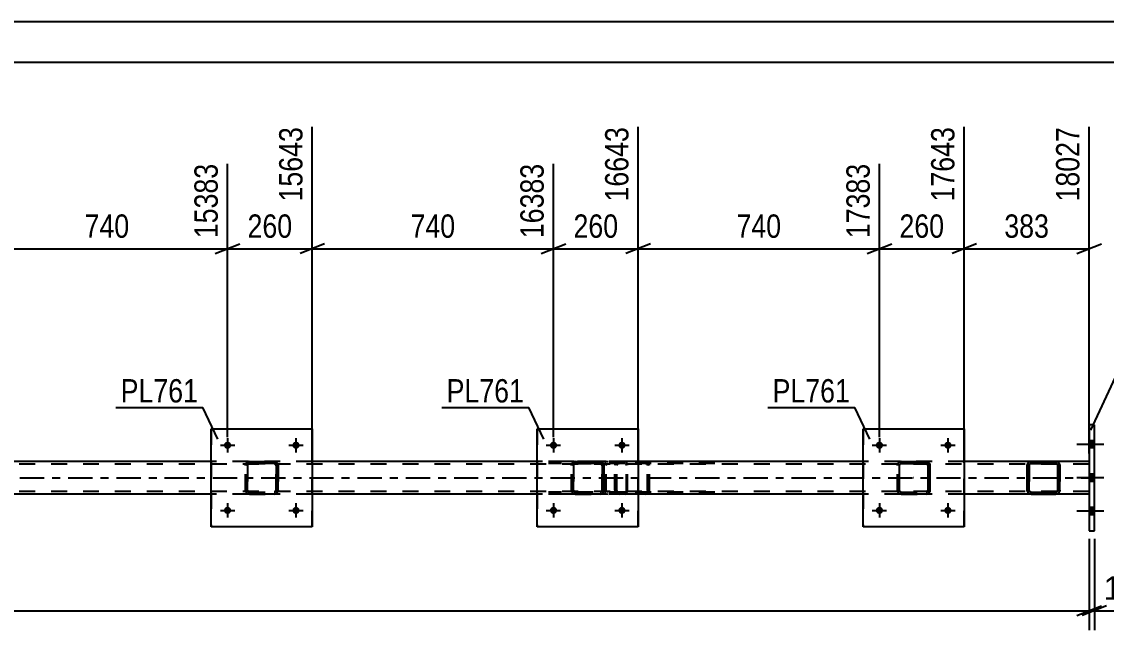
# Model space of a CAD drawing. Header units: millimetres. Extents: x 0 to 841, y 0 to 594.
# Drawn here: x 633.5 to 766.6, y 519.3 to 594 of the extents above; entities that cross this region are included whole.
import ezdxf

# ---------------------------------------------------------------- set-up
doc = ezdxf.new("R2010")
doc.units = ezdxf.units.MM
doc.linetypes.add('DXK_LINE_DOT2', pattern=[3.9198, 1.9599, -1.9599])
doc.linetypes.add('DXK_LINE_DOT3', pattern=[5.9187, 2.979, -0.9799, 0.9799, -0.9799])
doc.styles.add('Arial', font='ARIAL.TTF', dxfattribs={"height": 0.2})
doc.styles.add('Arial Narrow', font='ARIALN.TTF', dxfattribs={"height": 0.2})

# ---------------------------------------------------------------- blocks, each defined once
blk = doc.blocks.new('Unknown-318465150-1115')
at = {"color": 5, "linetype": 'Continuous'}
for p, q in [((841, 594), (0, 594)), ((836, 589), (5, 589))]:
    blk.add_line(p, q, dxfattribs=at)
blk = doc.blocks.new('Part-318465150-6180 - 6029')
at = {"color": 2, "linetype": 'Continuous'}
for p, q in [((696.75, 532.03), (696.75, 544.03)), ((696.75, 544.03), (696.75, 544.03)), ((696.75, 544.03), (709.15, 544.03)), ((709.15, 544.03), (709.15, 532.03)), ((696.75, 532.03), (696.75, 532.03)), ((709.15, 532.03), (696.75, 532.03))]:
    blk.add_line(p, q, dxfattribs=at)
at = {"color": 7, "linetype": 'DXK_LINE_DOT2'}
for p, q in [((696.75, 544.03), (696.75, 532.03)), ((696.75, 544.03), (696.75, 544.03)), ((709.15, 532.03), (709.15, 544.03)), ((696.75, 532.03), (696.75, 532.03))]:
    blk.add_line(p, q, dxfattribs=at)
blk = doc.blocks.new('Part-318465150-6181 - 6029')
at = {"color": 7, "linetype": 'DXK_LINE_DOT2'}
for p, q in [((700.95, 539.56), (700.99, 539.74)), ((700.99, 539.74), (700.95, 539.55)), ((700.95, 539.56), (700.95, 539.55)), ((700.95, 536.52), (700.95, 539.56)), ((700.95, 536.51), (700.95, 539.55)), ((701.19, 539.55), (701.21, 539.65)), ((701.21, 539.65), (701.19, 539.56)), ((701.19, 539.55), (701.19, 539.56)), ((701.19, 539.56), (701.19, 536.52)), ((701.19, 536.51), (701.19, 539.55)), ((701.26, 539.73), (701.21, 539.65)), ((701.21, 539.65), (701.26, 539.72)), ((701.25, 540), (701.43, 540.04)), ((701.43, 540.03), (701.25, 540)), ((701.26, 539.72), (701.34, 539.78)), ((701.34, 539.78), (701.26, 539.73)), ((701.43, 539.8), (701.34, 539.78)), ((701.34, 539.78), (701.43, 539.79)), ((701.43, 540.03), (701.43, 540.04)), ((701.43, 540.04), (704.47, 540.04)), ((701.43, 540.03), (704.47, 540.03)), ((701.43, 539.8), (701.43, 539.79)), ((704.47, 539.8), (701.43, 539.8)), ((701.43, 539.79), (704.47, 539.79)), ((704.47, 540.04), (704.47, 540.03)), ((704.47, 540.04), (704.65, 540)), ((704.66, 540), (704.47, 540.03)), ((704.47, 539.79), (704.47, 539.8)), ((704.56, 539.78), (704.47, 539.8)), ((704.47, 539.79), (704.57, 539.78)), ((704.56, 539.78), (704.57, 539.78)), ((704.64, 539.73), (704.56, 539.78)), ((704.57, 539.78), (704.64, 539.72)), ((704.69, 539.65), (704.64, 539.73)), ((704.64, 539.72), (704.7, 539.65)), ((704.71, 539.56), (704.69, 539.65)), ((704.7, 539.65), (704.71, 539.55)), ((704.71, 539.55), (704.71, 539.56)), ((704.71, 539.56), (704.71, 536.52)), ((704.71, 536.51), (704.71, 539.55)), ((704.91, 539.74), (704.95, 539.56)), ((704.95, 539.55), (704.92, 539.74)), ((704.95, 539.55), (704.95, 539.56)), ((704.95, 539.56), (704.95, 536.52)), ((704.95, 536.51), (704.95, 539.55)), ((700.95, 536.51), (700.95, 536.52)), ((700.99, 536.33), (700.95, 536.52)), ((700.95, 536.51), (700.99, 536.33)), ((701.19, 536.52), (701.19, 536.51)), ((701.19, 536.52), (701.21, 536.42)), ((701.21, 536.42), (701.19, 536.51)), ((701.26, 536.34), (701.21, 536.42)), ((701.21, 536.42), (701.26, 536.35)), ((704.7, 536.42), (704.64, 536.34)), ((704.64, 536.35), (704.69, 536.42)), ((704.69, 536.42), (704.71, 536.52)), ((704.71, 536.51), (704.7, 536.42)), ((704.71, 536.52), (704.71, 536.51)), ((704.95, 536.52), (704.91, 536.33)), ((704.92, 536.33), (704.95, 536.51)), ((704.95, 536.52), (704.95, 536.51)), ((701.25, 536.07), (701.25, 536.07)), ((701.43, 536.04), (701.25, 536.07)), ((701.25, 536.07), (701.43, 536.03)), ((701.26, 536.35), (701.34, 536.29)), ((701.34, 536.29), (701.26, 536.34)), ((701.43, 536.27), (701.34, 536.29)), ((701.34, 536.29), (701.43, 536.28)), ((701.43, 536.27), (701.43, 536.28)), ((701.43, 536.28), (704.47, 536.28)), ((701.43, 536.27), (704.47, 536.27)), ((701.43, 536.03), (701.43, 536.04)), ((701.43, 536.04), (704.47, 536.04)), ((701.43, 536.03), (704.47, 536.03)), ((704.57, 536.29), (704.47, 536.27)), ((704.47, 536.28), (704.56, 536.29)), ((704.47, 536.28), (704.47, 536.27)), ((704.65, 536.07), (704.47, 536.04)), ((704.47, 536.03), (704.66, 536.07)), ((704.47, 536.04), (704.47, 536.03)), ((704.56, 536.29), (704.64, 536.35)), ((704.64, 536.34), (704.57, 536.29))]:
    blk.add_line(p, q, dxfattribs=at)
at = {"color": 7, "linetype": 'DXK_LINE_DOT3'}
blk.add_line((702.96, 538.03), (702.95, 538.04), dxfattribs=at)
at = {"color": 7, "linetype": 'DXK_LINE_DOT2'}
for centre, start, end in [((701.43, 539.56), 112.5, 157.5), ((701.43, 539.55), 112.5, 157.5), ((704.47, 539.56), 22.5, 67.5), ((704.47, 539.55), 22.5, 67.5), ((701.43, 536.52), 202.5, 247.5), ((701.43, 536.51), 202.5, 247.5), ((704.47, 536.52), 292.5, 337.5), ((704.47, 536.51), 292.5, 337.5)]:
    blk.add_arc(centre, 0.48, start, end, dxfattribs=at)
blk = doc.blocks.new('Part-318465150-6032 - 6029')
at = {"color": 7, "linetype": 'DXK_LINE_DOT2'}
for p, q in [((706.32, 539.74), (706.28, 539.56)), ((706.28, 536.52), (706.28, 539.56)), ((706.54, 539.56), (706.56, 539.65)), ((706.54, 536.52), (706.54, 539.56)), ((706.56, 539.65), (706.61, 539.73)), ((706.8, 540.04), (706.6, 540)), ((706.61, 539.73), (706.7, 539.78)), ((706.7, 539.78), (706.8, 539.8)), ((718.57, 540.04), (706.8, 540.04)), ((718.57, 539.8), (706.8, 539.8)), ((710.23, 540), (710.03, 540.04)), ((710.03, 539.8), (710.13, 539.78)), ((710.13, 539.78), (710.21, 539.73)), ((710.21, 539.73), (710.27, 539.65)), ((710.27, 539.65), (710.29, 539.56)), ((710.29, 536.52), (710.29, 539.56)), ((710.51, 539.69), (710.5, 539.74)), ((710.54, 539.56), (710.51, 539.69)), ((710.54, 536.52), (710.54, 539.56)), ((706.28, 536.52), (706.29, 536.48)), ((706.29, 536.48), (706.32, 536.33)), ((706.56, 536.42), (706.54, 536.52)), ((706.61, 536.35), (706.56, 536.42)), ((710.27, 536.42), (710.21, 536.35)), ((710.29, 536.52), (710.27, 536.42)), ((710.51, 536.38), (710.53, 536.48)), ((710.53, 536.48), (710.54, 536.52)), ((706.6, 536.07), (706.8, 536.04)), ((706.7, 536.29), (706.61, 536.35)), ((706.8, 536.28), (706.7, 536.29)), ((718.57, 536.28), (706.8, 536.28)), ((718.57, 536.04), (706.8, 536.04)), ((710.13, 536.29), (710.03, 536.28)), ((710.03, 536.04), (710.23, 536.07)), ((710.21, 536.35), (710.13, 536.29)), ((710.5, 536.33), (710.51, 536.38))]:
    blk.add_line(p, q, dxfattribs=at)
for centre, start, end in [((706.78, 539.53), 110.7583, 155.68), ((710.05, 539.53), 24.32, 69.2417), ((706.78, 536.54), 204.32, 249.2417), ((710.05, 536.54), 290.7583, 335.68)]:
    blk.add_arc(centre, 0.496, start, end, dxfattribs=at)
blk = doc.blocks.new('Part-318465150-6038 - 6029')
at = {"color": 7, "linetype": 'DXK_LINE_DOT2'}
for p, q in [((707.56, 540.04), (698.16, 540.04)), ((707.56, 539.8), (698.16, 539.8)), ((705, 539.74), (704.97, 539.56)), ((704.97, 536.52), (704.97, 539.56)), ((705.22, 539.56), (705.24, 539.65)), ((705.22, 536.52), (705.22, 539.56)), ((705.24, 539.65), (705.29, 539.73)), ((705.47, 540.04), (705.28, 540)), ((705.29, 539.73), (705.37, 539.78)), ((705.37, 539.78), (705.47, 539.8)), ((706.28, 539.8), (706.28, 540.04)), ((707.66, 540), (707.56, 540.04)), ((707.56, 539.8), (707.61, 539.78)), ((707.61, 539.78), (707.66, 539.73)), ((707.75, 539.9), (707.66, 540)), ((707.66, 539.73), (707.69, 539.65)), ((707.69, 539.65), (707.7, 539.56)), ((707.7, 536.52), (707.7, 539.56)), ((707.81, 539.74), (707.75, 539.9)), ((707.83, 539.56), (707.81, 539.74)), ((707.83, 536.52), (707.83, 539.56)), ((704.97, 536.52), (704.97, 536.48)), ((704.97, 536.48), (705, 536.33)), ((705.24, 536.42), (705.22, 536.52)), ((705.29, 536.35), (705.24, 536.42)), ((707.69, 536.42), (707.66, 536.35)), ((707.7, 536.52), (707.69, 536.42)), ((707.81, 536.33), (707.83, 536.52)), ((707.56, 536.28), (698.16, 536.28)), ((707.56, 536.04), (698.16, 536.04)), ((705.28, 536.07), (705.47, 536.04)), ((705.37, 536.29), (705.29, 536.35)), ((705.47, 536.28), (705.37, 536.29)), ((706.28, 536.04), (706.28, 536.28)), ((707.61, 536.29), (707.56, 536.28)), ((707.56, 536.04), (707.66, 536.07)), ((707.66, 536.35), (707.61, 536.29)), ((707.66, 536.07), (707.75, 536.18)), ((707.75, 536.18), (707.81, 536.33))]:
    blk.add_line(p, q, dxfattribs=at)
for centre, start, end in [((705.45, 539.54), 111.1941, 156.1506), ((705.45, 536.53), 203.8494, 248.8059)]:
    blk.add_arc(centre, 0.492, start, end, dxfattribs=at)
blk = doc.blocks.new('Bolt-318465150-6265 - 6029')
at = {"linetype": 'Continuous'}
for points in [[(698.31, 534.04), (698.32, 534.13), (698.35, 534.21), (698.4, 534.29), (698.46, 534.36), (698.53, 534.42), (698.62, 534.45), (698.71, 534.47), (698.8, 534.47), (698.89, 534.45), (698.97, 534.42), (699.05, 534.36), (699.11, 534.29), (699.16, 534.21), (699.18, 534.13), (699.19, 534.04), (699.18, 533.94), (699.16, 533.86), (699.11, 533.78), (699.05, 533.71), (698.97, 533.65), (698.89, 533.62), (698.8, 533.6), (698.71, 533.6), (698.62, 533.62), (698.53, 533.65), (698.46, 533.71), (698.4, 533.78), (698.35, 533.86), (698.32, 533.94)], [(706.71, 534.04), (706.72, 534.13), (706.75, 534.21), (706.8, 534.29), (706.86, 534.36), (706.93, 534.42), (707.02, 534.45), (707.11, 534.47), (707.2, 534.47), (707.29, 534.45), (707.37, 534.42), (707.45, 534.36), (707.51, 534.29), (707.56, 534.21), (707.58, 534.13), (707.59, 534.04), (707.58, 533.94), (707.56, 533.86), (707.51, 533.78), (707.45, 533.71), (707.37, 533.65), (707.29, 533.62), (707.2, 533.6), (707.11, 533.6), (707.02, 533.62), (706.93, 533.65), (706.86, 533.71), (706.8, 533.78), (706.75, 533.86), (706.72, 533.94)]]:
    blk.add_hatch(color=1, dxfattribs=at).paths.add_polyline_path(points)
at = {"color": 1, "linetype": 'Continuous'}
for p, q in [((697.87, 534.04), (699.63, 534.04)), ((698.75, 534.92), (698.75, 533.16)), ((706.27, 534.04), (708.03, 534.04)), ((707.15, 534.92), (707.15, 533.16))]:
    blk.add_line(p, q, dxfattribs=at)
blk = doc.blocks.new('Part-318465150-6048 - 6029')
at = {"color": 2, "linetype": 'Continuous'}
for p, q in [((765.13, 544.54), (764.49, 544.54)), ((764.49, 544.54), (764.49, 531.54)), ((765.13, 531.54), (765.13, 544.54)), ((764.49, 531.54), (765.13, 531.54))]:
    blk.add_line(p, q, dxfattribs=at)
blk = doc.blocks.new('Part-318465150-6174 - 6029')
at = {"color": 2, "linetype": 'Continuous'}
for p, q in [((736.76, 532.03), (736.76, 544.03)), ((736.76, 544.03), (736.76, 544.03)), ((736.76, 544.03), (749.16, 544.03)), ((749.16, 544.03), (749.16, 532.03)), ((736.76, 532.03), (736.76, 532.03)), ((749.16, 532.03), (736.76, 532.03))]:
    blk.add_line(p, q, dxfattribs=at)
at = {"color": 7, "linetype": 'DXK_LINE_DOT2'}
for p, q in [((736.76, 544.03), (736.76, 532.03)), ((736.76, 544.03), (736.76, 544.03)), ((749.16, 532.03), (749.16, 544.03)), ((736.76, 532.03), (736.76, 532.03))]:
    blk.add_line(p, q, dxfattribs=at)
blk = doc.blocks.new('Part-318465150-6175 - 6029')
at = {"color": 7, "linetype": 'DXK_LINE_DOT2'}
for p, q in [((740.95, 539.56), (740.99, 539.74)), ((740.95, 539.56), (740.96, 539.55)), ((740.95, 536.52), (740.95, 539.56)), ((740.99, 539.74), (740.96, 539.55)), ((740.96, 536.51), (740.96, 539.55)), ((741.21, 539.65), (741.19, 539.56)), ((741.2, 539.55), (741.19, 539.56)), ((741.19, 539.56), (741.19, 536.52)), ((741.2, 539.55), (741.22, 539.65)), ((741.2, 536.51), (741.2, 539.55)), ((741.26, 539.73), (741.21, 539.65)), ((741.22, 539.65), (741.27, 539.72)), ((741.25, 540), (741.43, 540.04)), ((741.44, 540.03), (741.25, 540)), ((741.34, 539.78), (741.26, 539.73)), ((741.27, 539.72), (741.34, 539.78)), ((741.43, 539.8), (741.34, 539.78)), ((741.34, 539.78), (741.44, 539.79)), ((741.44, 540.03), (741.43, 540.04)), ((741.43, 540.04), (744.47, 540.04)), ((741.43, 539.8), (741.44, 539.79)), ((744.47, 539.8), (741.43, 539.8)), ((741.44, 540.03), (744.48, 540.03)), ((741.44, 539.79), (744.48, 539.79)), ((744.47, 540.04), (744.48, 540.03)), ((744.47, 540.04), (744.66, 540)), ((744.48, 539.79), (744.47, 539.8)), ((744.56, 539.78), (744.47, 539.8)), ((744.66, 540), (744.48, 540.03)), ((744.48, 539.79), (744.57, 539.78)), ((744.56, 539.78), (744.57, 539.78)), ((744.64, 539.73), (744.56, 539.78)), ((744.57, 539.78), (744.65, 539.72)), ((744.69, 539.65), (744.64, 539.73)), ((744.65, 539.72), (744.7, 539.65)), ((744.71, 539.56), (744.69, 539.65)), ((744.7, 539.65), (744.72, 539.55)), ((744.72, 539.55), (744.71, 539.56)), ((744.71, 539.56), (744.71, 536.52)), ((744.72, 536.51), (744.72, 539.55)), ((744.92, 539.74), (744.95, 539.56)), ((744.96, 539.55), (744.92, 539.74)), ((744.96, 539.55), (744.95, 539.56)), ((744.95, 539.56), (744.95, 536.52)), ((744.96, 536.51), (744.96, 539.55)), ((740.96, 536.51), (740.95, 536.52)), ((740.99, 536.33), (740.95, 536.52)), ((740.96, 536.51), (740.99, 536.33)), ((741.19, 536.52), (741.2, 536.51)), ((741.19, 536.52), (741.21, 536.42)), ((741.22, 536.42), (741.2, 536.51)), ((741.21, 536.42), (741.26, 536.35)), ((741.27, 536.34), (741.22, 536.42)), ((744.64, 536.35), (744.69, 536.42)), ((744.7, 536.42), (744.65, 536.34)), ((744.69, 536.42), (744.71, 536.52)), ((744.72, 536.51), (744.7, 536.42)), ((744.71, 536.52), (744.72, 536.51)), ((744.95, 536.52), (744.92, 536.33)), ((744.92, 536.33), (744.96, 536.51)), ((744.95, 536.52), (744.96, 536.51)), ((741.25, 536.07), (741.25, 536.07)), ((741.43, 536.04), (741.25, 536.07)), ((741.25, 536.07), (741.44, 536.03)), ((741.26, 536.35), (741.34, 536.29)), ((741.34, 536.29), (741.27, 536.34)), ((741.44, 536.27), (741.34, 536.29)), ((741.34, 536.29), (741.43, 536.28)), ((741.44, 536.27), (741.43, 536.28)), ((741.43, 536.28), (744.47, 536.28)), ((741.44, 536.03), (741.43, 536.04)), ((741.43, 536.04), (744.47, 536.04)), ((741.44, 536.27), (744.48, 536.27)), ((741.44, 536.03), (744.48, 536.03)), ((744.47, 536.28), (744.56, 536.29)), ((744.47, 536.28), (744.48, 536.27)), ((744.66, 536.07), (744.47, 536.04)), ((744.47, 536.04), (744.48, 536.03)), ((744.57, 536.29), (744.48, 536.27)), ((744.48, 536.03), (744.66, 536.07)), ((744.56, 536.29), (744.64, 536.35)), ((744.65, 536.34), (744.57, 536.29))]:
    blk.add_line(p, q, dxfattribs=at)
at = {"color": 7, "linetype": 'DXK_LINE_DOT3'}
blk.add_line((742.96, 538.03), (742.95, 538.04), dxfattribs=at)
at = {"color": 7, "linetype": 'DXK_LINE_DOT2'}
for centre, start, end in [((741.43, 539.56), 112.5, 157.5), ((741.44, 539.55), 112.5, 157.5), ((744.47, 539.56), 22.5, 67.5), ((744.48, 539.55), 22.5, 67.5), ((741.43, 536.52), 202.5, 247.5), ((741.44, 536.51), 202.5, 247.5), ((744.47, 536.52), 292.5, 337.5), ((744.48, 536.51), 292.5, 337.5)]:
    blk.add_arc(centre, 0.48, start, end, dxfattribs=at)
blk = doc.blocks.new('Part-318465150-6186 - 6029')
at = {"color": 2, "linetype": 'Continuous'}
for p, q in [((656.75, 532.03), (656.75, 544.03)), ((656.75, 544.03), (656.75, 544.03)), ((656.75, 544.03), (669.15, 544.03)), ((669.15, 544.03), (669.15, 532.03)), ((656.75, 532.03), (656.75, 532.03)), ((669.15, 532.03), (656.75, 532.03))]:
    blk.add_line(p, q, dxfattribs=at)
at = {"color": 7, "linetype": 'DXK_LINE_DOT2'}
for p, q in [((656.75, 544.03), (656.75, 532.03)), ((656.75, 544.03), (656.75, 544.03)), ((669.15, 532.03), (669.15, 544.03)), ((656.75, 532.03), (656.75, 532.03))]:
    blk.add_line(p, q, dxfattribs=at)
blk = doc.blocks.new('Part-318465150-6187 - 6029')
at = {"color": 7, "linetype": 'DXK_LINE_DOT2'}
for p, q in [((660.95, 539.56), (660.99, 539.74)), ((660.99, 539.74), (660.95, 539.55)), ((660.95, 539.56), (660.95, 539.55)), ((660.95, 536.52), (660.95, 539.56)), ((660.95, 536.51), (660.95, 539.55)), ((661.19, 539.55), (661.21, 539.65)), ((661.21, 539.65), (661.19, 539.56)), ((661.19, 539.55), (661.19, 539.56)), ((661.19, 539.56), (661.19, 536.52)), ((661.19, 536.51), (661.19, 539.55)), ((661.26, 539.73), (661.21, 539.65)), ((661.21, 539.65), (661.26, 539.72)), ((661.25, 540), (661.43, 540.04)), ((661.43, 540.03), (661.25, 540)), ((661.26, 539.72), (661.34, 539.78)), ((661.34, 539.78), (661.26, 539.73)), ((661.43, 539.8), (661.34, 539.78)), ((661.34, 539.78), (661.43, 539.79)), ((661.43, 540.03), (661.43, 540.04)), ((661.43, 540.04), (664.47, 540.04)), ((661.43, 540.03), (664.47, 540.03)), ((661.43, 539.8), (661.43, 539.79)), ((664.47, 539.8), (661.43, 539.8)), ((661.43, 539.79), (664.47, 539.79)), ((664.47, 540.04), (664.47, 540.03)), ((664.47, 540.04), (664.65, 540)), ((664.66, 540), (664.47, 540.03)), ((664.47, 539.79), (664.47, 539.8)), ((664.56, 539.78), (664.47, 539.8)), ((664.47, 539.79), (664.57, 539.78)), ((664.56, 539.78), (664.57, 539.78)), ((664.64, 539.73), (664.56, 539.78)), ((664.57, 539.78), (664.64, 539.72)), ((664.69, 539.65), (664.64, 539.73)), ((664.64, 539.72), (664.7, 539.65)), ((664.71, 539.56), (664.69, 539.65)), ((664.7, 539.65), (664.71, 539.55)), ((664.71, 539.55), (664.71, 539.56)), ((664.71, 539.56), (664.71, 536.52)), ((664.71, 536.51), (664.71, 539.55)), ((664.91, 539.74), (664.95, 539.56)), ((664.95, 539.55), (664.92, 539.74)), ((664.95, 539.55), (664.95, 539.56)), ((664.95, 539.56), (664.95, 536.52)), ((664.95, 536.51), (664.95, 539.55)), ((660.95, 536.51), (660.95, 536.52)), ((660.99, 536.33), (660.95, 536.52)), ((660.95, 536.51), (660.99, 536.33)), ((661.19, 536.52), (661.19, 536.51)), ((661.19, 536.52), (661.21, 536.42)), ((661.21, 536.42), (661.19, 536.51)), ((661.26, 536.34), (661.21, 536.42)), ((661.21, 536.42), (661.26, 536.35)), ((664.7, 536.42), (664.64, 536.34)), ((664.64, 536.35), (664.69, 536.42)), ((664.69, 536.42), (664.71, 536.52)), ((664.71, 536.51), (664.7, 536.42)), ((664.71, 536.52), (664.71, 536.51)), ((664.95, 536.52), (664.91, 536.33)), ((664.92, 536.33), (664.95, 536.51)), ((664.95, 536.52), (664.95, 536.51)), ((661.25, 536.07), (661.25, 536.07)), ((661.43, 536.04), (661.25, 536.07)), ((661.25, 536.07), (661.43, 536.03)), ((661.26, 536.35), (661.34, 536.29)), ((661.34, 536.29), (661.26, 536.34)), ((661.43, 536.27), (661.34, 536.29)), ((661.34, 536.29), (661.43, 536.28)), ((661.43, 536.27), (661.43, 536.28)), ((661.43, 536.28), (664.47, 536.28)), ((661.43, 536.27), (664.47, 536.27)), ((661.43, 536.03), (661.43, 536.04)), ((661.43, 536.04), (664.47, 536.04)), ((661.43, 536.03), (664.47, 536.03)), ((664.57, 536.29), (664.47, 536.27)), ((664.47, 536.28), (664.56, 536.29)), ((664.47, 536.28), (664.47, 536.27)), ((664.65, 536.07), (664.47, 536.04)), ((664.47, 536.03), (664.66, 536.07)), ((664.47, 536.04), (664.47, 536.03)), ((664.56, 536.29), (664.64, 536.35)), ((664.64, 536.34), (664.57, 536.29))]:
    blk.add_line(p, q, dxfattribs=at)
at = {"color": 7, "linetype": 'DXK_LINE_DOT3'}
blk.add_line((662.96, 538.03), (662.95, 538.04), dxfattribs=at)
at = {"color": 7, "linetype": 'DXK_LINE_DOT2'}
for centre, start, end in [((661.43, 539.56), 112.5, 157.5), ((661.43, 539.55), 112.5, 157.5), ((664.47, 539.56), 22.5, 67.5), ((664.47, 539.55), 22.5, 67.5), ((661.43, 536.52), 202.5, 247.5), ((661.43, 536.51), 202.5, 247.5), ((664.47, 536.52), 292.5, 337.5), ((664.47, 536.51), 292.5, 337.5)]:
    blk.add_arc(centre, 0.48, start, end, dxfattribs=at)
blk = doc.blocks.new('Part-318465150-6231 - 6029')
at = {"color": 7, "linetype": 'DXK_LINE_DOT2'}
for p, q in [((764.49, 539.72), (88.76, 539.72)), ((669.15, 540.04), (656.75, 540.04)), ((709.15, 540.04), (696.75, 540.04)), ((749.16, 540.04), (736.76, 540.04)), ((764.49, 540.04), (764.49, 536.04)), ((764.49, 536.36), (88.76, 536.36)), ((669.15, 536.04), (656.75, 536.04)), ((709.15, 536.04), (696.75, 536.04)), ((749.16, 536.04), (736.76, 536.04)), ((760.42, 536.04), (757.37, 536.04))]:
    blk.add_line(p, q, dxfattribs=at)
at = {"color": 2, "linetype": 'Continuous'}
for p, q in [((656.75, 540.04), (629.15, 540.04)), ((696.75, 540.04), (669.15, 540.04)), ((736.76, 540.04), (709.15, 540.04)), ((764.49, 540.04), (749.16, 540.04)), ((656.75, 536.04), (629.15, 536.04)), ((696.75, 536.04), (669.15, 536.04)), ((736.76, 536.04), (709.15, 536.04)), ((757.37, 536.04), (749.16, 536.04)), ((764.49, 536.04), (760.42, 536.04))]:
    blk.add_line(p, q, dxfattribs=at)
at = {"color": 7, "linetype": 'DXK_LINE_DOT3'}
blk.add_line((88.76, 538.04), (764.49, 538.04), dxfattribs=at)
blk = doc.blocks.new('Part-318465150-6234 - 6029')
at = {"color": 2, "linetype": 'Continuous'}
for p, q in [((756.89, 539.56), (756.92, 539.74)), ((756.93, 539.74), (756.89, 539.55)), ((756.89, 539.56), (756.89, 539.55)), ((756.89, 539.4), (756.89, 539.56)), ((756.89, 536.51), (756.89, 539.55)), ((756.89, 536.68), (756.89, 539.4)), ((757.13, 539.55), (757.15, 539.65)), ((757.13, 536.51), (757.13, 539.55)), ((757.15, 539.65), (757.2, 539.72)), ((757.18, 540), (757.37, 540.04)), ((757.37, 540.03), (757.19, 540)), ((757.2, 539.72), (757.28, 539.78)), ((757.28, 539.78), (757.37, 539.79)), ((757.37, 540.03), (757.37, 540.04)), ((757.37, 540.04), (760.41, 540.04)), ((757.37, 540.03), (760.41, 540.03)), ((757.37, 539.79), (760.41, 539.79)), ((760.41, 540.04), (760.41, 540.03)), ((760.41, 540.04), (760.41, 540.03)), ((760.59, 540), (760.41, 540.03)), ((760.41, 539.79), (760.5, 539.78)), ((760.5, 539.78), (760.58, 539.72)), ((760.58, 539.73), (760.5, 539.78)), ((760.63, 539.65), (760.58, 539.73)), ((760.58, 539.72), (760.63, 539.65)), ((760.63, 539.65), (760.65, 539.55)), ((760.65, 539.56), (760.63, 539.65)), ((760.65, 539.56), (760.65, 539.55)), ((760.65, 539.4), (760.65, 539.56)), ((760.65, 536.51), (760.65, 539.55)), ((760.65, 536.68), (760.65, 539.4)), ((760.89, 539.55), (760.85, 539.74)), ((760.89, 536.51), (760.89, 539.55)), ((756.89, 536.52), (756.89, 536.67)), ((756.89, 536.51), (756.89, 536.52)), ((756.92, 536.33), (756.89, 536.52)), ((756.89, 536.51), (756.93, 536.33)), ((757.15, 536.42), (757.13, 536.51)), ((757.2, 536.34), (757.15, 536.42)), ((760.63, 536.42), (760.58, 536.34)), ((760.58, 536.35), (760.63, 536.42)), ((760.63, 536.42), (760.65, 536.52)), ((760.65, 536.51), (760.63, 536.42)), ((760.65, 536.52), (760.65, 536.67)), ((760.65, 536.52), (760.65, 536.51)), ((760.85, 536.33), (760.89, 536.51)), ((757.18, 536.07), (757.19, 536.07)), ((757.19, 536.07), (757.18, 536.07)), ((757.19, 536.07), (757.37, 536.03)), ((757.28, 536.29), (757.2, 536.34)), ((757.37, 536.27), (757.28, 536.29)), ((757.37, 536.28), (760.41, 536.28)), ((757.37, 536.27), (760.41, 536.27)), ((757.37, 536.03), (760.41, 536.03)), ((760.5, 536.29), (760.41, 536.27)), ((760.41, 536.28), (760.5, 536.29)), ((760.41, 536.28), (760.41, 536.27)), ((760.41, 536.03), (760.59, 536.07)), ((760.5, 536.29), (760.58, 536.35)), ((760.58, 536.34), (760.5, 536.29))]:
    blk.add_line(p, q, dxfattribs=at)
at = {"color": 7, "linetype": 'DXK_LINE_DOT2'}
for p, q in [((756.89, 539.4), (756.89, 539.4)), ((757.14, 539.65), (757.13, 539.56)), ((757.13, 539.55), (757.13, 539.56)), ((757.13, 539.56), (757.13, 536.52)), ((757.2, 539.73), (757.14, 539.65)), ((757.27, 539.78), (757.2, 539.73)), ((757.37, 539.8), (757.27, 539.78)), ((757.37, 539.8), (757.37, 539.79)), ((760.41, 539.8), (757.37, 539.8)), ((760.41, 540.03), (760.59, 540)), ((760.41, 539.79), (760.41, 539.8)), ((760.41, 539.79), (760.41, 539.8)), ((760.5, 539.78), (760.5, 539.78)), ((760.65, 539.4), (760.65, 539.4)), ((760.85, 539.74), (760.89, 539.56)), ((760.89, 539.55), (760.89, 539.56)), ((760.89, 539.56), (760.89, 536.52)), ((756.89, 536.67), (756.89, 536.68)), ((757.13, 536.52), (757.13, 536.51)), ((757.13, 536.52), (757.14, 536.42)), ((757.14, 536.42), (757.2, 536.35)), ((760.65, 536.67), (760.65, 536.68)), ((760.89, 536.52), (760.85, 536.33)), ((760.89, 536.52), (760.89, 536.51)), ((757.37, 536.04), (757.19, 536.07)), ((757.2, 536.35), (757.27, 536.29)), ((757.27, 536.29), (757.28, 536.29)), ((757.37, 536.27), (757.37, 536.28)), ((757.37, 536.03), (757.37, 536.04)), ((757.37, 536.04), (760.41, 536.04)), ((760.59, 536.07), (760.41, 536.04)), ((760.41, 536.04), (760.41, 536.03))]:
    blk.add_line(p, q, dxfattribs=at)
at = {"color": 2, "linetype": 'Continuous'}
for centre, start, end in [((757.37, 539.56), 112.5006, 157.5006), ((757.37, 539.55), 112.5006, 157.5006), ((760.41, 539.55), 22.5006, 67.5006), ((757.37, 536.52), 202.5006, 247.5006), ((757.37, 536.51), 202.5006, 247.5006), ((760.41, 536.51), 292.5006, 337.5006)]:
    blk.add_arc(centre, 0.48, start, end, dxfattribs=at)
at = {"color": 7, "linetype": 'DXK_LINE_DOT2'}
for centre, start, end in [((760.41, 539.56), 22.5006, 67.5006), ((760.41, 536.52), 292.5006, 337.5006)]:
    blk.add_arc(centre, 0.48, start, end, dxfattribs=at)
blk = doc.blocks.new('Bolt-318465150-6236 - 6029')
at = {"linetype": 'Continuous'}
for points in [[(765.13, 541.7), (765.13, 542.58), (764.49, 542.58), (764.49, 541.7)], [(765.13, 541.7), (765.13, 542.58), (764.49, 542.58), (764.49, 541.7)], [(765.13, 541.7), (765.13, 542.58), (764.49, 542.58), (764.49, 541.7)], [(765.13, 537.6), (765.13, 538.48), (764.49, 538.48), (764.49, 537.6)], [(765.13, 537.6), (765.13, 538.48), (764.49, 538.48), (764.49, 537.6)], [(765.13, 533.5), (765.13, 534.38), (764.49, 534.38), (764.49, 533.5)], [(765.13, 533.5), (765.13, 534.38), (764.49, 534.38), (764.49, 533.5)], [(765.13, 533.5), (765.13, 534.38), (764.49, 534.38), (764.49, 533.5)]]:
    blk.add_hatch(color=1, dxfattribs=at).paths.add_polyline_path(points)
at = {"color": 1, "linetype": 'Continuous'}
for p, q in [((766.29, 542.14), (762.97, 542.14)), ((766.29, 542.14), (762.97, 542.14)), ((766.29, 542.14), (762.97, 542.14)), ((765.13, 542.58), (764.49, 542.58)), ((765.13, 542.58), (764.49, 542.58)), ((765.13, 542.58), (764.49, 542.58)), ((765.13, 541.7), (764.49, 541.7)), ((765.13, 541.7), (764.49, 541.7)), ((765.13, 541.7), (764.49, 541.7)), ((766.29, 538.04), (762.97, 538.04)), ((766.29, 538.04), (762.97, 538.04)), ((765.13, 538.48), (764.49, 538.48)), ((765.13, 538.48), (764.49, 538.48)), ((765.13, 537.6), (764.49, 537.6)), ((765.13, 537.6), (764.49, 537.6)), ((766.29, 533.94), (762.97, 533.94)), ((766.29, 533.94), (762.97, 533.94)), ((766.29, 533.94), (762.97, 533.94)), ((765.13, 534.38), (764.49, 534.38)), ((765.13, 534.38), (764.49, 534.38)), ((765.13, 534.38), (764.49, 534.38)), ((765.13, 533.5), (764.49, 533.5)), ((765.13, 533.5), (764.49, 533.5)), ((765.13, 533.5), (764.49, 533.5))]:
    blk.add_line(p, q, dxfattribs=at)
blk = doc.blocks.new('Bolt-318465150-6263 - 6029')
at = {"linetype": 'Continuous'}
for points in [[(658.31, 534.04), (658.32, 534.13), (658.35, 534.21), (658.4, 534.29), (658.46, 534.36), (658.53, 534.42), (658.62, 534.45), (658.71, 534.47), (658.8, 534.47), (658.89, 534.45), (658.97, 534.42), (659.05, 534.36), (659.11, 534.29), (659.16, 534.21), (659.18, 534.13), (659.19, 534.04), (659.18, 533.94), (659.16, 533.86), (659.11, 533.78), (659.05, 533.71), (658.97, 533.65), (658.89, 533.62), (658.8, 533.6), (658.71, 533.6), (658.62, 533.62), (658.53, 533.65), (658.46, 533.71), (658.4, 533.78), (658.35, 533.86), (658.32, 533.94)], [(666.71, 534.04), (666.72, 534.13), (666.75, 534.21), (666.8, 534.29), (666.86, 534.36), (666.93, 534.42), (667.02, 534.45), (667.11, 534.47), (667.2, 534.47), (667.29, 534.45), (667.37, 534.42), (667.45, 534.36), (667.51, 534.29), (667.56, 534.21), (667.58, 534.13), (667.59, 534.04), (667.58, 533.94), (667.56, 533.86), (667.51, 533.78), (667.45, 533.71), (667.37, 533.65), (667.29, 533.62), (667.2, 533.6), (667.11, 533.6), (667.02, 533.62), (666.93, 533.65), (666.86, 533.71), (666.8, 533.78), (666.75, 533.86), (666.72, 533.94)]]:
    blk.add_hatch(color=1, dxfattribs=at).paths.add_polyline_path(points)
at = {"color": 1, "linetype": 'Continuous'}
for p, q in [((657.87, 534.04), (659.63, 534.04)), ((658.75, 534.92), (658.75, 533.16)), ((666.27, 534.04), (668.03, 534.04)), ((667.15, 534.92), (667.15, 533.16))]:
    blk.add_line(p, q, dxfattribs=at)
blk = doc.blocks.new('Bolt-318465150-6264 - 6029')
at = {"linetype": 'Continuous'}
for points in [[(658.31, 542.04), (658.32, 542.13), (658.35, 542.21), (658.4, 542.29), (658.46, 542.36), (658.53, 542.42), (658.62, 542.45), (658.71, 542.47), (658.8, 542.47), (658.89, 542.45), (658.97, 542.42), (659.05, 542.36), (659.11, 542.29), (659.16, 542.21), (659.18, 542.13), (659.19, 542.04), (659.18, 541.94), (659.16, 541.86), (659.11, 541.78), (659.05, 541.71), (658.97, 541.65), (658.89, 541.62), (658.8, 541.6), (658.71, 541.6), (658.62, 541.62), (658.53, 541.65), (658.46, 541.71), (658.4, 541.78), (658.35, 541.86), (658.32, 541.94)], [(666.71, 542.04), (666.72, 542.13), (666.75, 542.21), (666.8, 542.29), (666.86, 542.36), (666.93, 542.42), (667.02, 542.45), (667.11, 542.47), (667.2, 542.47), (667.29, 542.45), (667.37, 542.42), (667.45, 542.36), (667.51, 542.29), (667.56, 542.21), (667.58, 542.13), (667.59, 542.04), (667.58, 541.94), (667.56, 541.86), (667.51, 541.78), (667.45, 541.71), (667.37, 541.65), (667.29, 541.62), (667.2, 541.6), (667.11, 541.6), (667.02, 541.62), (666.93, 541.65), (666.86, 541.71), (666.8, 541.78), (666.75, 541.86), (666.72, 541.94)]]:
    blk.add_hatch(color=1, dxfattribs=at).paths.add_polyline_path(points)
at = {"color": 1, "linetype": 'Continuous'}
for p, q in [((657.87, 542.04), (659.63, 542.04)), ((658.75, 542.92), (658.75, 541.16)), ((666.27, 542.04), (668.03, 542.04)), ((667.15, 542.92), (667.15, 541.16))]:
    blk.add_line(p, q, dxfattribs=at)
blk = doc.blocks.new('Bolt-318465150-6266 - 6029')
at = {"linetype": 'Continuous'}
for points in [[(698.31, 542.04), (698.32, 542.13), (698.35, 542.21), (698.4, 542.29), (698.46, 542.36), (698.53, 542.42), (698.62, 542.45), (698.71, 542.47), (698.8, 542.47), (698.89, 542.45), (698.97, 542.42), (699.05, 542.36), (699.11, 542.29), (699.16, 542.21), (699.18, 542.13), (699.19, 542.04), (699.18, 541.94), (699.16, 541.86), (699.11, 541.78), (699.05, 541.71), (698.97, 541.65), (698.89, 541.62), (698.8, 541.6), (698.71, 541.6), (698.62, 541.62), (698.53, 541.65), (698.46, 541.71), (698.4, 541.78), (698.35, 541.86), (698.32, 541.94)], [(706.71, 542.04), (706.72, 542.13), (706.75, 542.21), (706.8, 542.29), (706.86, 542.36), (706.93, 542.42), (707.02, 542.45), (707.11, 542.47), (707.2, 542.47), (707.29, 542.45), (707.37, 542.42), (707.45, 542.36), (707.51, 542.29), (707.56, 542.21), (707.58, 542.13), (707.59, 542.04), (707.58, 541.94), (707.56, 541.86), (707.51, 541.78), (707.45, 541.71), (707.37, 541.65), (707.29, 541.62), (707.2, 541.6), (707.11, 541.6), (707.02, 541.62), (706.93, 541.65), (706.86, 541.71), (706.8, 541.78), (706.75, 541.86), (706.72, 541.94)]]:
    blk.add_hatch(color=1, dxfattribs=at).paths.add_polyline_path(points)
at = {"color": 1, "linetype": 'Continuous'}
for p, q in [((697.87, 542.04), (699.63, 542.04)), ((698.75, 542.92), (698.75, 541.16)), ((706.27, 542.04), (708.03, 542.04)), ((707.15, 542.92), (707.15, 541.16))]:
    blk.add_line(p, q, dxfattribs=at)
blk = doc.blocks.new('Bolt-318465150-6267 - 6029')
at = {"linetype": 'Continuous'}
for points in [[(738.32, 534.04), (738.33, 534.13), (738.35, 534.21), (738.4, 534.29), (738.46, 534.36), (738.54, 534.42), (738.62, 534.45), (738.71, 534.47), (738.8, 534.47), (738.89, 534.45), (738.98, 534.42), (739.05, 534.36), (739.11, 534.29), (739.16, 534.21), (739.19, 534.13), (739.2, 534.04), (739.19, 533.94), (739.16, 533.86), (739.11, 533.78), (739.05, 533.71), (738.98, 533.65), (738.89, 533.62), (738.8, 533.6), (738.71, 533.6), (738.62, 533.62), (738.54, 533.65), (738.46, 533.71), (738.4, 533.78), (738.35, 533.86), (738.33, 533.94)], [(746.72, 534.04), (746.73, 534.13), (746.75, 534.21), (746.8, 534.29), (746.86, 534.36), (746.94, 534.42), (747.02, 534.45), (747.11, 534.47), (747.2, 534.47), (747.29, 534.45), (747.38, 534.42), (747.45, 534.36), (747.51, 534.29), (747.56, 534.21), (747.59, 534.13), (747.6, 534.04), (747.59, 533.94), (747.56, 533.86), (747.51, 533.78), (747.45, 533.71), (747.38, 533.65), (747.29, 533.62), (747.2, 533.6), (747.11, 533.6), (747.02, 533.62), (746.94, 533.65), (746.86, 533.71), (746.8, 533.78), (746.75, 533.86), (746.73, 533.94)]]:
    blk.add_hatch(color=1, dxfattribs=at).paths.add_polyline_path(points)
at = {"color": 1, "linetype": 'Continuous'}
for p, q in [((737.88, 534.04), (739.64, 534.04)), ((738.76, 534.92), (738.76, 533.16)), ((746.28, 534.04), (748.04, 534.04)), ((747.16, 534.92), (747.16, 533.16))]:
    blk.add_line(p, q, dxfattribs=at)
blk = doc.blocks.new('Bolt-318465150-6268 - 6029')
at = {"linetype": 'Continuous'}
for points in [[(738.32, 542.04), (738.33, 542.13), (738.35, 542.21), (738.4, 542.29), (738.46, 542.36), (738.54, 542.42), (738.62, 542.45), (738.71, 542.47), (738.8, 542.47), (738.89, 542.45), (738.98, 542.42), (739.05, 542.36), (739.11, 542.29), (739.16, 542.21), (739.19, 542.13), (739.2, 542.04), (739.19, 541.94), (739.16, 541.86), (739.11, 541.78), (739.05, 541.71), (738.98, 541.65), (738.89, 541.62), (738.8, 541.6), (738.71, 541.6), (738.62, 541.62), (738.54, 541.65), (738.46, 541.71), (738.4, 541.78), (738.35, 541.86), (738.33, 541.94)], [(746.72, 542.04), (746.73, 542.13), (746.75, 542.21), (746.8, 542.29), (746.86, 542.36), (746.94, 542.42), (747.02, 542.45), (747.11, 542.47), (747.2, 542.47), (747.29, 542.45), (747.38, 542.42), (747.45, 542.36), (747.51, 542.29), (747.56, 542.21), (747.59, 542.13), (747.6, 542.04), (747.59, 541.94), (747.56, 541.86), (747.51, 541.78), (747.45, 541.71), (747.38, 541.65), (747.29, 541.62), (747.2, 541.6), (747.11, 541.6), (747.02, 541.62), (746.94, 541.65), (746.86, 541.71), (746.8, 541.78), (746.75, 541.86), (746.73, 541.94)]]:
    blk.add_hatch(color=1, dxfattribs=at).paths.add_polyline_path(points)
at = {"color": 1, "linetype": 'Continuous'}
for p, q in [((737.88, 542.04), (739.64, 542.04)), ((738.76, 542.92), (738.76, 541.16)), ((746.28, 542.04), (748.04, 542.04)), ((747.16, 542.92), (747.16, 541.16))]:
    blk.add_line(p, q, dxfattribs=at)
blk = doc.blocks.new('StraightDimension-318465150-12845 - 6029')
at = {"color": 7, "linetype": 'Continuous'}
for p, q in [((629.15, 541.04), (629.15, 581.08)), ((658.75, 543.04), (658.75, 576.58)), ((630.65, 566.74), (627.65, 565.54)), ((629.15, 566.14), (658.75, 566.14)), ((657.25, 565.54), (660.25, 566.74))]:
    blk.add_line(p, q, dxfattribs=at)
at = {"color": 0}
blk.add_wipeout([(647.3, 566.89), (647.3, 571.09), (640.61, 571.09), (640.61, 566.89)], dxfattribs=at)
at = {"color": 3, "style": 'Arial Narrow'}
blk.add_text('740', height=2.863, dxfattribs=at).set_placement((641.21, 567.49))
at = {"color": 0, "linetype": 'Continuous'}
blk.add_wipeout([(658.15, 577.18), (653.95, 577.18), (653.95, 566.84), (658.15, 566.84)], dxfattribs=at)
at = {"color": 3, "linetype": 'Continuous', "style": 'Arial Narrow'}
blk.add_text('15383', height=2.863, rotation=90.0002, dxfattribs=at).set_placement((657.55, 567.44))
blk = doc.blocks.new('StraightDimension-318465150-12843 - 6029')
at = {"color": 7, "linetype": 'Continuous'}
for p, q in [((669.15, 541.04), (669.15, 581.08)), ((698.75, 543.04), (698.75, 576.58)), ((670.65, 566.74), (667.65, 565.54)), ((669.15, 566.14), (698.75, 566.14)), ((697.25, 565.54), (700.25, 566.74))]:
    blk.add_line(p, q, dxfattribs=at)
at = {"color": 0}
blk.add_wipeout([(687.3, 566.89), (687.3, 571.09), (680.61, 571.09), (680.61, 566.89)], dxfattribs=at)
at = {"color": 3, "style": 'Arial Narrow'}
blk.add_text('740', height=2.863, dxfattribs=at).set_placement((681.21, 567.49))
at = {"color": 0, "linetype": 'Continuous'}
blk.add_wipeout([(698.15, 577.18), (693.95, 577.18), (693.95, 566.84), (698.15, 566.84)], dxfattribs=at)
at = {"color": 3, "linetype": 'Continuous', "style": 'Arial Narrow'}
blk.add_text('16383', height=2.863, rotation=90.0002, dxfattribs=at).set_placement((697.55, 567.44))
blk = doc.blocks.new('StraightDimension-318465150-12840 - 6029')
at = {"color": 7, "linetype": 'Continuous'}
for p, q in [((749.16, 541.04), (749.16, 581.08)), ((738.76, 543.04), (738.76, 576.58)), ((737.26, 565.54), (740.26, 566.74)), ((738.76, 566.14), (749.16, 566.14)), ((750.66, 566.74), (747.66, 565.54))]:
    blk.add_line(p, q, dxfattribs=at)
at = {"color": 0}
blk.add_wipeout([(747.3, 566.89), (747.3, 571.09), (740.61, 571.09), (740.61, 566.89)], dxfattribs=at)
at = {"color": 3, "style": 'Arial Narrow'}
blk.add_text('260', height=2.863, dxfattribs=at).set_placement((741.21, 567.49))
at = {"color": 0, "linetype": 'Continuous'}
blk.add_wipeout([(748.56, 581.68), (744.36, 581.68), (744.36, 571.34), (748.56, 571.34)], dxfattribs=at)
at = {"color": 3, "linetype": 'Continuous', "style": 'Arial Narrow'}
blk.add_text('17643', height=2.863, rotation=90.0002, dxfattribs=at).set_placement((747.96, 571.94))
blk = doc.blocks.new('StraightDimension-318465150-6327 - 6029')
at = {"color": 7, "linetype": 'Continuous'}
for p, q in [((764.49, 530.54), (764.49, 519.33)), ((762.99, 521.13), (765.99, 522.33)), ((54.92, 521.73), (764.49, 521.73))]:
    blk.add_line(p, q, dxfattribs=at)
blk = doc.blocks.new('StraightDimension-318465150-6337 - 6029')
at = {"color": 7, "linetype": 'Continuous'}
for p, q in [((764.49, 530.54), (764.49, 519.33)), ((765.13, 530.54), (765.13, 519.33)), ((762.99, 521.13), (765.99, 522.33)), ((766.63, 522.33), (763.63, 521.13)), ((764.49, 521.73), (765.13, 521.73)), ((765.13, 521.73), (771.83, 521.73)), ((765.13, 521.73), (771.83, 521.73))]:
    blk.add_line(p, q, dxfattribs=at)
at = {"color": 0}
blk.add_wipeout([(771.3, 522.48), (771.3, 526.68), (765.65, 526.68), (765.65, 522.48)], dxfattribs=at)
at = {"color": 3, "style": 'Arial'}
blk.add_text('16', height=2.865, dxfattribs=at).set_placement((766.25, 523.08))
blk = doc.blocks.new('StraightDimension-318465150-12839 - 6029')
at = {"color": 7, "linetype": 'Continuous'}
for p, q in [((749.16, 541.04), (749.16, 581.08)), ((764.49, 541.04), (764.49, 581.08)), ((750.66, 566.74), (747.66, 565.54)), ((749.16, 566.14), (764.49, 566.14)), ((762.99, 565.54), (765.99, 566.74))]:
    blk.add_line(p, q, dxfattribs=at)
at = {"color": 0}
blk.add_wipeout([(760.17, 566.89), (760.17, 571.09), (753.48, 571.09), (753.48, 566.89)], dxfattribs=at)
at = {"color": 3, "style": 'Arial Narrow'}
blk.add_text('383', height=2.863, dxfattribs=at).set_placement((754.08, 567.49))
at = {"color": 0, "linetype": 'Continuous'}
blk.add_wipeout([(763.89, 581.68), (759.69, 581.68), (759.69, 571.34), (763.89, 571.34)], dxfattribs=at)
at = {"color": 3, "linetype": 'Continuous', "style": 'Arial Narrow'}
blk.add_text('18027', height=2.863, rotation=90.0002, dxfattribs=at).set_placement((763.29, 571.94))
blk = doc.blocks.new('StraightDimension-318465150-12841 - 6029')
at = {"color": 7, "linetype": 'Continuous'}
for p, q in [((709.15, 541.04), (709.15, 581.08)), ((738.76, 543.04), (738.76, 576.58)), ((710.65, 566.74), (707.65, 565.54)), ((709.15, 566.14), (738.76, 566.14)), ((737.26, 565.54), (740.26, 566.74))]:
    blk.add_line(p, q, dxfattribs=at)
at = {"color": 0}
blk.add_wipeout([(727.3, 566.89), (727.3, 571.09), (720.61, 571.09), (720.61, 566.89)], dxfattribs=at)
at = {"color": 3, "style": 'Arial Narrow'}
blk.add_text('740', height=2.863, dxfattribs=at).set_placement((721.21, 567.49))
at = {"color": 0, "linetype": 'Continuous'}
blk.add_wipeout([(738.16, 577.18), (733.96, 577.18), (733.96, 566.84), (738.16, 566.84)], dxfattribs=at)
at = {"color": 3, "linetype": 'Continuous', "style": 'Arial Narrow'}
blk.add_text('17383', height=2.863, rotation=90.0002, dxfattribs=at).set_placement((737.56, 567.44))
blk = doc.blocks.new('StraightDimension-318465150-12842 - 6029')
at = {"color": 7, "linetype": 'Continuous'}
for p, q in [((709.15, 541.04), (709.15, 581.08)), ((698.75, 543.04), (698.75, 576.58)), ((697.25, 565.54), (700.25, 566.74)), ((698.75, 566.14), (709.15, 566.14)), ((710.65, 566.74), (707.65, 565.54))]:
    blk.add_line(p, q, dxfattribs=at)
at = {"color": 0}
blk.add_wipeout([(707.3, 566.89), (707.3, 571.09), (700.61, 571.09), (700.61, 566.89)], dxfattribs=at)
at = {"color": 3, "style": 'Arial Narrow'}
blk.add_text('260', height=2.863, dxfattribs=at).set_placement((701.21, 567.49))
at = {"color": 0, "linetype": 'Continuous'}
blk.add_wipeout([(708.55, 581.68), (704.35, 581.68), (704.35, 571.34), (708.55, 571.34)], dxfattribs=at)
at = {"color": 3, "linetype": 'Continuous', "style": 'Arial Narrow'}
blk.add_text('16643', height=2.863, rotation=90.0002, dxfattribs=at).set_placement((707.95, 571.94))
blk = doc.blocks.new('StraightDimension-318465150-12844 - 6029')
at = {"color": 7, "linetype": 'Continuous'}
for p, q in [((669.15, 541.04), (669.15, 581.08)), ((658.75, 543.04), (658.75, 576.58)), ((657.25, 565.54), (660.25, 566.74)), ((658.75, 566.14), (669.15, 566.14)), ((670.65, 566.74), (667.65, 565.54))]:
    blk.add_line(p, q, dxfattribs=at)
at = {"color": 0}
blk.add_wipeout([(667.3, 566.89), (667.3, 571.09), (660.61, 571.09), (660.61, 566.89)], dxfattribs=at)
at = {"color": 3, "style": 'Arial Narrow'}
blk.add_text('260', height=2.863, dxfattribs=at).set_placement((661.21, 567.49))
at = {"color": 0, "linetype": 'Continuous'}
blk.add_wipeout([(668.55, 581.68), (664.35, 581.68), (664.35, 571.34), (668.55, 571.34)], dxfattribs=at)
at = {"color": 3, "linetype": 'Continuous', "style": 'Arial Narrow'}
blk.add_text('15643', height=2.863, rotation=90.0002, dxfattribs=at).set_placement((667.95, 571.94))
blk = doc.blocks.new('Mark-318465150-6170 - 6029')
at = {"color": 0}
blk.add_wipeout([(735.14, 547.28), (735.14, 550.28), (725.64, 550.28), (725.64, 547.28)], dxfattribs=at)
blk.add_wipeout([(735.14, 547.28), (735.14, 550.28), (725.64, 550.28), (725.64, 547.28)], dxfattribs=at)
at = {"color": 30, "linetype": 'Continuous'}
for p in [(725.04, 546.68), (737.57, 542.78)]:
    blk.add_line(p, (735.74, 546.68), dxfattribs=at)
at = {"color": 3, "style": 'Arial Narrow'}
blk.add_text('PL761', height=2.863, dxfattribs=at).set_placement((725.64, 547.28))
blk = doc.blocks.new('Mark-318465150-6044 - 6029')
at = {"color": 0}
blk.add_wipeout([(777.47, 553.36), (777.47, 556.36), (769.44, 556.36), (769.44, 553.36)], dxfattribs=at)
blk.add_wipeout([(777.47, 553.36), (777.47, 556.36), (769.44, 556.36), (769.44, 553.36)], dxfattribs=at)
at = {"color": 30, "linetype": 'Continuous'}
for p, q in [((764.71, 543.88), (768.84, 552.76)), ((768.84, 552.76), (778.07, 552.76))]:
    blk.add_line(p, q, dxfattribs=at)
at = {"color": 3, "style": 'Arial Narrow'}
blk.add_text('SP19', height=2.863, dxfattribs=at).set_placement((769.44, 553.36))
blk = doc.blocks.new('Mark-318465150-6176 - 6029')
at = {"color": 0}
blk.add_wipeout([(695.14, 547.28), (695.14, 550.28), (685.64, 550.28), (685.64, 547.28)], dxfattribs=at)
blk.add_wipeout([(695.14, 547.28), (695.14, 550.28), (685.64, 550.28), (685.64, 547.28)], dxfattribs=at)
at = {"color": 30, "linetype": 'Continuous'}
for p in [(685.04, 546.68), (697.57, 542.78)]:
    blk.add_line(p, (695.74, 546.68), dxfattribs=at)
at = {"color": 3, "style": 'Arial Narrow'}
blk.add_text('PL761', height=2.863, dxfattribs=at).set_placement((685.64, 547.28))
blk = doc.blocks.new('Mark-318465150-6182 - 6029')
at = {"color": 0}
blk.add_wipeout([(655.14, 547.28), (655.14, 550.28), (645.64, 550.28), (645.64, 547.28)], dxfattribs=at)
blk.add_wipeout([(655.14, 547.28), (655.14, 550.28), (645.64, 550.28), (645.64, 547.28)], dxfattribs=at)
at = {"color": 30, "linetype": 'Continuous'}
for p in [(645.04, 546.68), (657.57, 542.78)]:
    blk.add_line(p, (655.74, 546.68), dxfattribs=at)
at = {"color": 3, "style": 'Arial Narrow'}
blk.add_text('PL761', height=2.863, dxfattribs=at).set_placement((645.64, 547.28))

msp = doc.modelspace()

# ---------------------------------------------------------------- block references
for name in ['Unknown-318465150-1115', 'Part-318465150-6048 - 6029', 'Part-318465150-6186 - 6029', 'Part-318465150-6180 - 6029', 'Part-318465150-6174 - 6029', 'Bolt-318465150-6264 - 6029', 'Bolt-318465150-6266 - 6029', 'Bolt-318465150-6268 - 6029', 'Bolt-318465150-6236 - 6029', 'Part-318465150-6231 - 6029', 'Part-318465150-6187 - 6029', 'Part-318465150-6038 - 6029', 'Part-318465150-6181 - 6029', 'Part-318465150-6032 - 6029', 'Part-318465150-6175 - 6029', 'Part-318465150-6234 - 6029', 'Bolt-318465150-6263 - 6029', 'Bolt-318465150-6265 - 6029', 'Bolt-318465150-6267 - 6029']:
    msp.add_blockref(name, (0, 0))

# ---------------------------------------------------------------- next in the draw order: block references
for name in ['StraightDimension-318465150-12840 - 6029', 'StraightDimension-318465150-12845 - 6029', 'StraightDimension-318465150-12843 - 6029', 'StraightDimension-318465150-6327 - 6029']:
    msp.add_blockref(name, (0, 0))

# ---------------------------------------------------------------- next in the draw order: block references
for name in ['StraightDimension-318465150-12844 - 6029', 'StraightDimension-318465150-12839 - 6029', 'StraightDimension-318465150-12841 - 6029', 'StraightDimension-318465150-6337 - 6029']:
    msp.add_blockref(name, (0, 0))

# ---------------------------------------------------------------- next in the draw order: block references
for name in ['StraightDimension-318465150-12842 - 6029', 'Mark-318465150-6044 - 6029', 'Mark-318465150-6182 - 6029', 'Mark-318465150-6170 - 6029']:
    msp.add_blockref(name, (0, 0))

# ---------------------------------------------------------------- next in the draw order: block references
msp.add_blockref('Mark-318465150-6176 - 6029', (0, 0))

doc.saveas('drawing.dxf')
